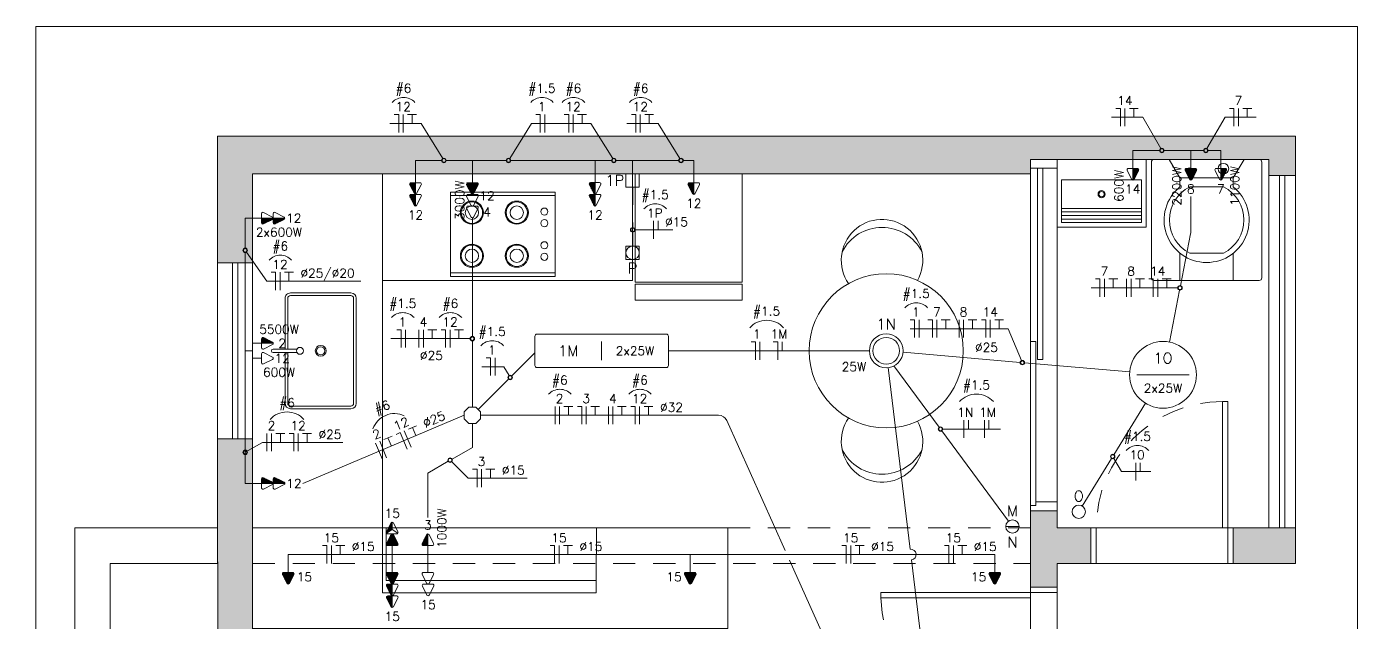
# Model space of a CAD drawing. Extents: x 0 to 175, y -16 to 63.
# Drawn here: x 147.36 to 154.84, y 39.62 to 42.97 of the extents above; entities that cross this region are included whole.
import ezdxf
from ezdxf.enums import TextEntityAlignment as Align

# ---------------------------------------------------------------- set-up
doc = ezdxf.new("R2010")
doc.units = 0
doc.header["$LTSCALE"] = 0.5
doc.header["$MEASUREMENT"] = 0
for name, pattern in [('HIDDEN', [0.375, 0.25, -0.125]), ('HIDDEN2', [0.1875, 0.125, -0.0625]), ('HIDOT', [0.5, 0.25, -0.125, 0, -0.125])]:
    doc.linetypes.add(name, pattern=pattern)
doc.layers.get('0').update_dxf_attribs({"linetype": 'CONTINUOUS'})
doc.layers.add('ARQ - HATCH 01', color=172, linetype='CONTINUOUS', transparency=0.6)
for name, color, linetype, lineweight in [('ARQ - JAN01', 2, 'CONTINUOUS', 20), ('ARQ - PAR01', 172, 'CONTINUOUS', 30), ('ARQ - PAR02', 132, 'CONTINUOUS', 20), ('ELE01 - ELETROD', 40, 'CONTINUOUS', 20), ('ELE01 - ELETRODUTO EMBUTIDO', 40, 'HIDDEN2', 30), ('ELE01 - INTER', 100, 'CONTINUOUS', 15), ('ELE01 - INTER TXT', 100, 'CONTINUOUS', 9), ('ELE01 - LAMP', 50, 'CONTINUOUS', 20), ('ELE01 - LAMP TXT', 100, 'CONTINUOUS', 15), ('ELE01 - TOM 127V', 130, 'CONTINUOUS', 15), ('ELE01 - TOM 127V TXT', 130, 'CONTINUOUS', 15), ('ELE01 - TOM 220V', 242, 'CONTINUOUS', 15), ('ELE01 - TOM 220V TXT', 242, 'CONTINUOUS', 15), ('ELE03 - CIRCUITOS', 2, 'CONTINUOUS', 5), ('ELE03 - FASE', 242, 'CONTINUOUS', 20), ('ELE03 - NEUTRO', 141, 'CONTINUOUS', 20), ('ELE03 - RETORNO', 173, 'CONTINUOUS', 20), ('ELE03 - TERRA', 112, 'CONTINUOUS', 20), ('Simbologia', 122, 'CONTINUOUS', 20), ('TXT02', 2, 'CONTINUOUS', 20)]:
    doc.layers.add(name, color=color, linetype=linetype, lineweight=lineweight)
for name, color, linetype, lineweight, transparency in [('ARQ - PISO TRANSPARENTE', 121, 'CONTINUOUS', 9, 0.9), ('ARQ - POR01 TRANSPARENTE', 20, 'CONTINUOUS', 9, 0.45), ('ARQ01', 144, 'CONTINUOUS', 9, 0.5)]:
    doc.layers.add(name, color=color, linetype=linetype, lineweight=lineweight, transparency=transparency)
doc.layers.add('MARGEM', color=1, linetype='CONTINUOUS')
doc.styles.add('ROMANS', font='romans.shx')
doc.styles.get("Standard").update_dxf_attribs({"font": 'romans.shx'})

# ---------------------------------------------------------------- blocks, each defined once
blk = doc.blocks.new('cuba')
for p, q in [((2011.1017, 1359.4585), (2010.7617, 1359.4585)), ((2011.1017, 1359.4435), (2010.7617, 1359.4435)), ((2010.7317, 1359.4285), (2010.7317, 1358.8385)), ((2010.7467, 1359.4285), (2010.7467, 1358.8385)), ((2011.1167, 1359.1434), (2011.1167, 1359.4284)), ((2011.1317, 1359.1434), (2011.1317, 1359.4284)), ((2011.1983, 1359.1434), (2011.0651, 1359.1434)), ((2011.1983, 1359.1234), (2011.0651, 1359.1234)), ((2011.1167, 1358.8385), (2011.1167, 1359.1234)), ((2011.1317, 1358.8385), (2011.1317, 1359.1234)), ((2010.7617, 1358.8235), (2011.1017, 1358.8235)), ((2010.7617, 1358.8085), (2011.1017, 1358.8085))]:
    blk.add_line(p, q)
for centre, radius in [((2010.9317, 1359.1335), 0.0305), ((2010.9317, 1359.1335), 0.0229), ((2011.0483, 1359.1334), 0.0195)]:
    blk.add_circle(centre, radius)
for centre, radius, start, end in [((2010.7617, 1359.4285), 0.03, 90, 180), ((2010.7617, 1359.4285), 0.015, 90, 180), ((2011.1017, 1359.4285), 0.03, 359.96511, 90), ((2011.1017, 1359.4285), 0.015, 359.96511, 90), ((2011.1983, 1359.1334), 0.01, 270, 90), ((2010.7617, 1358.8385), 0.03, 180, 270), ((2010.7617, 1358.8385), 0.015, 180, 270), ((2011.1017, 1358.8385), 0.03, 270, 0), ((2011.1017, 1358.8385), 0.015, 270, 0)]:
    blk.add_arc(centre, radius, start, end)
blk = doc.blocks.new('*U311')
at = {"layer": 'ARQ - HATCH 01'}
h = blk.add_hatch(color=256, dxfattribs=at)
h.dxf.hatch_style = 1
h.paths.add_polyline_path([(2.5318, 5.7897), (2.4, 5.7898), (2.4, 5.98), (2.2, 5.98), (2.2, 5.79), (2.1029, 5.79), (2.1029, 5.64), (2.5318, 5.64)])
h.paths.add_polyline_path([(2.4, 7.13), (2.2, 7.13), (2.2, 6.78), (2.4, 6.78)])
h.paths.add_polyline_path([(12.15, 0.9882), (12.15, 5.78), (3.4321, 5.7898), (3.4321, 5.64), (12, 5.64), (12, 1.1354), (11.3067, 1.1354), (11.3067, 0.9854), (12, 0.9882)])
h.paths.add_polyline_path([(9.47, 4.76), (8.5397, 4.76), (8.5397, 4.63), (9.24, 4.63), (9.24, 1.14), (8.94, 1.14), (8.94, 0.9882), (9.9263, 0.9882), (9.9267, 1.1354), (9.47, 1.1354)], flags=17)
h.paths.add_polyline_path([(7.7, 4.63), (7.7397, 4.63), (7.7397, 4.76), (7.57, 4.76), (7.57, 0.15), (7.02, 0.15), (7.02, 0), (7.72, 0), (7.72, 0.9882), (7.95, 0.9882), (7.95, 1.14), (7.7, 1.14)])
h.paths.add_polyline_path([(5.06, 1.27), (4.2401, 1.27), (4.2401, 1.0727), (4.93, 1.0727), (4.93, 0), (5.64, 0), (5.64, 0.15), (5.06, 0.15)])
h.paths.add_polyline_path([(0.21, 5.64), (0.13, 5.64), (0.13, 6.98), (0.22, 6.98), (0.22, 7.13), (0, 7.13), (0, 1.0727), (0.71, 1.0727), (0.71, 1.27), (0.21, 1.27)])
h.paths.add_polyline_path([(3.08, 1.27), (2.4143, 1.27), (2.2, 1.27), (1.7, 1.27), (1.7, 1.0727), (3.08, 1.0747)])
h.paths.add_polyline_path([(5.06, 4.8377), (4.9353, 4.8377), (4.9353, 4.1977), (5.06, 4.1977)], flags=17)
for p, q in [((0.13, 6.29), (0.51, 6.29)), ((0.51, 6.29), (0.51, 5.79)), ((0.245, 5.815), (0.245, 6.265)), ((0.245, 6.265), (0.485, 6.265)), ((0.405, 6.265), (0.405, 5.815)), ((0.425, 6.265), (0.425, 5.815)), ((0.445, 6.265), (0.445, 5.815)), ((0.465, 6.265), (0.465, 5.815)), ((0.485, 6.265), (0.485, 5.815)), ((0.13, 5.79), (0.51, 5.79)), ((0.245, 5.815), (0.485, 5.815))]:
    blk.add_line(p, q)
blk.add_lwpolyline([(0.145, 6.9402), (0.795, 6.9402, -0.414214), (0.81, 6.9252), (0.81, 6.3352, -0.414214), (0.795, 6.3202), (0.145, 6.3202, -0.414214), (0.13, 6.3352), (0.13, 6.9252, -0.414214)], format="xyb", close=True)
for points in [[(0.13, 6.8402), (0.2339, 6.7802)], [(0.2339, 6.7802), (0.2339, 6.4802)], [(0.2839, 6.7802), (0.2839, 6.7802), (0.2339, 6.7802)], [(0.6561, 6.7802), (0.81, 6.7802)], [(0.2839, 6.535), (0.2839, 6.7254)], [(0.6561, 6.7254), (0.6561, 6.535)], [(0.13, 6.4202), (0.2339, 6.4802)], [(0.2339, 6.4802), (0.2839, 6.4802)], [(0.6561, 6.4802), (0.81, 6.4802)], [(0.81, 2), (0.81, 3.405), (0.21, 3.405)], [(2.4943, 3.2), (2.1993, 3.2018)], [(0.333, 2.9702), (0.333, 2.3811)], [(0.767, 2.3811), (0.767, 2.9702)], [(0.21, 1.27), (2.2, 1.27), (2.2, 2), (0.21, 2)]]:
    blk.add_lwpolyline(points)
at = {"linetype": 'HIDDEN'}
for points in [[(2.1993, 3.94), (2.1993, 5.64)], [(2.3993, 1.27), (2.3993, 5.64)]]:
    blk.add_lwpolyline(points, dxfattribs=at)
for points in [[(0.8198, 4.02), (0.8198, 3.42), (0.2107, 3.42), (0.2107, 4.02)], [(0.8298, 4.02), (0.9207, 4.02), (0.9207, 3.42), (0.8298, 3.42)], [(2.1993, 3.94), (2.7643, 3.94), (2.7643, 1.27), (2.1993, 1.27)], [(2.4943, 2.02), (2.2, 2.02), (2.2, 2), (2.4943, 2), (2.5643, 1.9996), (2.5643, 3.1996), (2.4943, 3.2)], [(0.313, 2.3811), (0.787, 2.3811), (0.787, 2.9702), (0.313, 2.9702)]]:
    blk.add_lwpolyline(points, close=True)
for centre, radius in [((0.182, 6.7241), 0.03), ((0.197, 6.5363), 0.02), ((0.325, 6.04), 0.02), ((0.325, 6.04), 0.015), ((1.205, 4.83), 0.433), ((0.423, 2.9092), 0.02), ((0.488, 2.9092), 0.02), ((0.612, 2.9092), 0.02), ((0.677, 2.9092), 0.02), ((0.429, 2.7542), 0.065), ((0.429, 2.7542), 0.06), ((0.429, 2.7542), 0.0375), ((0.671, 2.7542), 0.065), ((0.671, 2.7542), 0.06), ((0.671, 2.7542), 0.0375), ((0.429, 2.5021), 0.065), ((0.429, 2.5021), 0.06), ((0.671, 2.5021), 0.065), ((0.671, 2.5021), 0.06), ((0.429, 2.5021), 0.0375), ((0.671, 2.5021), 0.0375)]:
    blk.add_circle(centre, radius)
for centre, radius, start, end in [((0.47, 6.6302), 0.239, 218.87292, 141.12708), ((0.47, 6.6302), 0.209, 27.09054, 152.90946), ((0.47, 6.6302), 0.209, 207.09054, 332.90946), ((0.6959, 4.8064), 0.229, 60.34553, 304.95687), ((0.7634, 4.8064), 0.2517, 117.06405, 242.93595), ((1.7141, 4.8064), 0.229, 235.04313, 119.65447), ((1.6466, 4.8064), 0.2517, 297.06405, 62.93595)]:
    blk.add_arc(centre, radius, start, end)
at = {"layer": 'ARQ - JAN01'}
for points in [[(2.2, 6.98), (2.2, 7.13), (0.22, 7.13), (0.22, 6.98)], [(0.71, 1.27), (0.71, 1.0727), (1.7, 1.0727), (1.7, 1.27)]]:
    blk.add_lwpolyline(points, close=True, dxfattribs=at)
for points in [[(0.22, 7.07), (2.2, 7.07)], [(0.22, 7.04), (2.2, 7.04)], [(1.7, 1.1864), (0.71, 1.1864)], [(1.7, 1.1564), (0.71, 1.1564)]]:
    blk.add_lwpolyline(points, dxfattribs=at)
at = {"layer": 'ARQ - PAR01', "lineweight": 20}
for points in [[(0.21, 5.64), (0.13, 5.64), (0.13, 6.98), (0.22, 6.98), (0.22, 7.13), (0, 7.13), (0, 1.0727), (0.71, 1.0727), (0.71, 1.27), (0.21, 1.27)], [(2.5318, 5.7897), (2.4, 5.7898), (2.4, 5.98), (2.2, 5.98), (2.2, 5.79), (2.1029, 5.79), (2.1029, 5.64), (2.5318, 5.64)], [(3.08, 1.27), (2.4143, 1.27), (2.2, 1.27), (1.7, 1.27), (1.7, 1.0727), (3.08, 1.0747)]]:
    blk.add_lwpolyline(points, close=True, dxfattribs=at)
blk.add_lwpolyline([(2.4, 7.13), (2.2, 7.13), (2.2, 6.78), (2.4, 6.78), (2.4, 7.13)], dxfattribs=at)
at = {"layer": 'ARQ - PAR02', "lineweight": 20}
blk.add_lwpolyline([(2.4, 1.0727), (2.2, 1.0727), (2.2, 0.27), (4.93, 0.27), (4.93, 0.47), (2.4, 0.47), (2.4, 1.0727)], dxfattribs=at)
at = {"layer": 'ARQ - PISO TRANSPARENTE'}
for p, q in [((2.4, 6.75), (2.4, 6.01)), ((2.2, 6.72), (2.2, 6.01)), ((2.0529, 5.79), (0.18, 5.79)), ((2.5619, 5.7896), (3.4019, 5.7896)), ((2.0729, 5.64), (0.21, 5.64)), ((2.5618, 5.64), (3.4019, 5.64))]:
    blk.add_line(p, q, dxfattribs=at)
at = {"layer": 'ARQ - POR01 TRANSPARENTE'}
for p, q in [((2.4, 6.75), (1.49, 6.75)), ((1.49, 6.75), (1.49, 6.72)), ((2.2, 6.72), (2.2, 6.78)), ((2.4, 6.75), (2.4, 6.78)), ((1.49, 6.72), (2.2, 6.72)), ((2.2, 6.01), (2.2, 5.98)), ((2.2, 6.01), (2.4, 6.01)), ((2.4, 6.01), (2.4, 5.98)), ((0.18, 5.79), (0.13, 5.79)), ((0.13, 5.79), (0.13, 5.64)), ((0.18, 5.64), (0.18, 5.79)), ((2.1029, 5.79), (2.0529, 5.79)), ((2.0529, 5.79), (2.0529, 5.67)), ((2.5619, 5.7896), (2.5318, 5.7897)), ((2.5619, 5.7896), (2.5623, 4.8)), ((0.18, 5.71), (1.2529, 5.71)), ((1.2529, 5.71), (1.2529, 5.68)), ((0.13, 5.64), (0.18, 5.64)), ((1.2529, 5.68), (0.18, 5.68)), ((2.0729, 5.67), (1.1529, 5.67)), ((1.1529, 5.67), (1.1529, 5.64)), ((1.1529, 5.64), (2.1029, 5.64)), ((2.0729, 5.64), (2.0729, 5.67)), ((2.0729, 5.64), (2.0729, 5.64)), ((2.5318, 5.64), (2.5918, 5.64)), ((2.5923, 4.8), (2.5918, 5.64)), ((2.5923, 4.8), (2.5623, 4.8))]:
    blk.add_line(p, q, dxfattribs=at)
at = {"layer": 'ARQ - POR01 TRANSPARENTE', "linetype": 'HIDDEN', "lineweight": 9}
for centre, radius, start, end in [((2.2, 6.72), 0.71, 180, 270), ((2.5618, 5.64), 0.8402, 272.08154, 360)]:
    blk.add_arc(centre, radius, start, end, dxfattribs=at)
at = {"xscale": -1, "rotation": 90}
blk.add_blockref('cuba', (1360.3385, 2012.584), dxfattribs=at)
blk = doc.blocks.new('*U145')
at = {"lineweight": 9}
h = blk.add_hatch(dxfattribs=at)
h.set_pattern_fill('ANSI31', color=256, scale=0.075, angle=-90)
h.paths.add_polyline_path([(0, -0.232, -0.284079), (-0.013, -0.224), (-0.064, -0.123, -0.557537), (-0.051, -0.101), (0, -0.101)])
blk.add_line((0, -0.232), (0, -0.101))
blk.add_lwpolyline([(0, 0), (0, -0.101)])
blk.add_lwpolyline([(0.064, -0.123), (0.013, -0.224, -0.618034), (-0.013, -0.224), (-0.064, -0.123, -0.557537), (-0.051, -0.101), (0.051, -0.101, -0.557537)], format="xyb", close=True)
blk = doc.blocks.new('*U169')
blk.add_lwpolyline([(0.064, -0.123), (0.013, -0.224, -0.618034), (-0.013, -0.224), (-0.064, -0.123, -0.557537), (-0.051, -0.101), (0.051, -0.101, -0.557537)], format="xyb", close=True)
blk = doc.blocks.new('*U147')
at = {"lineweight": 9}
h = blk.add_hatch(dxfattribs=at)
h.set_pattern_fill('ANSI31', color=256, scale=0.075, angle=-90)
h.paths.add_polyline_path([(0, -0.232, -0.284079), (-0.013, -0.224), (-0.064, -0.123, -0.557537), (-0.051, -0.101), (0, -0.101)])
blk.add_line((0, -0.232), (0, -0.101))
blk.add_lwpolyline([(0.064, -0.123), (0.013, -0.224, -0.618034), (-0.013, -0.224), (-0.064, -0.123, -0.557537), (-0.051, -0.101), (0.051, -0.101, -0.557537)], format="xyb", close=True)
blk = doc.blocks.new('*U170')
blk.add_lwpolyline([(0.064, -0.123), (0.013, -0.224, -0.618034), (-0.013, -0.224), (-0.064, -0.123, -0.557537), (-0.051, -0.101), (0.051, -0.101, -0.557537)], format="xyb", close=True)
blk = doc.blocks.new('*U148')
at = {"lineweight": 9}
h = blk.add_hatch(dxfattribs=at)
h.set_pattern_fill('ANSI31', color=256, scale=0.075)
h.paths.add_polyline_path([(0.232, 0, -0.284079), (0.224, -0.013), (0.123, -0.064, -0.557537), (0.101, -0.051), (0.101, 0)])
blk.add_line((0.232, 0), (0.101, 0))
blk.add_lwpolyline([(0, 0), (0.101, 0)])
blk.add_lwpolyline([(0.123, 0.064), (0.224, 0.013, -0.618034), (0.224, -0.013), (0.123, -0.064, -0.557537), (0.101, -0.051), (0.101, 0.051, -0.557537)], format="xyb", close=True)
blk = doc.blocks.new('*U146')
at = {"lineweight": 9}
h = blk.add_hatch(dxfattribs=at)
h.set_pattern_fill('ANSI31', color=256, scale=0.075)
h.paths.add_polyline_path([(0.232, 0, -0.284079), (0.224, -0.013), (0.123, -0.064, -0.557537), (0.101, -0.051), (0.101, 0)])
blk.add_line((0.232, 0), (0.101, 0))
blk.add_lwpolyline([(0.123, 0.064), (0.224, 0.013, -0.618034), (0.224, -0.013), (0.123, -0.064, -0.557537), (0.101, -0.051), (0.101, 0.051, -0.557537)], format="xyb", close=True)
blk = doc.blocks.new('*U149')
at = {"lineweight": 9}
h = blk.add_hatch(dxfattribs=at)
h.set_pattern_fill('ANSI31', color=256, scale=0.075, angle=-90)
h.paths.add_polyline_path([(0, -0.232, -0.284079), (-0.013, -0.224), (-0.064, -0.123, -0.557537), (-0.051, -0.101), (0, -0.101)])
h = blk.add_hatch(dxfattribs=at)
h.set_pattern_fill('ANSI31', color=256, scale=0.075, angle=-90)
h.paths.add_polyline_path([(0, -0.232, 0.284079), (0.013, -0.224), (0.064, -0.123, 0.557537), (0.051, -0.101), (0, -0.101)])
blk.add_lwpolyline([(0, 0), (0, -0.101)])
blk.add_lwpolyline([(0.064, -0.123), (0.013, -0.224, -0.618034), (-0.013, -0.224), (-0.064, -0.123, -0.557537), (-0.051, -0.101), (0.051, -0.101, -0.557537)], format="xyb", close=True)
blk = doc.blocks.new('*U150')
at = {"lineweight": 9}
h = blk.add_hatch(dxfattribs=at)
h.set_pattern_fill('ANSI31', color=256, scale=0.075, angle=-90)
h.paths.add_polyline_path([(0, -0.232, -0.284079), (-0.013, -0.224), (-0.064, -0.123, -0.557537), (-0.051, -0.101), (0, -0.101)])
blk.add_line((0, -0.232), (0, -0.101))
blk.add_lwpolyline([(0.064, -0.123), (0.013, -0.224, -0.618034), (-0.013, -0.224), (-0.064, -0.123, -0.557537), (-0.051, -0.101), (0.051, -0.101, -0.557537)], format="xyb", close=True)
blk = doc.blocks.new('*U181')
at = {"lineweight": 9}
h = blk.add_hatch(dxfattribs=at)
h.set_pattern_fill('ANSI31', color=256, scale=0.075, angle=-90)
h.paths.add_polyline_path([(0, -0.232, -0.284079), (-0.013, -0.224), (-0.064, -0.123, -0.557537), (-0.051, -0.101), (0, -0.101)])
blk.add_line((0, -0.232), (0, -0.101))
blk.add_lwpolyline([(0.064, -0.123), (0.013, -0.224, -0.618034), (-0.013, -0.224), (-0.064, -0.123, -0.557537), (-0.051, -0.101), (0.051, -0.101, -0.557537)], format="xyb", close=True)
blk = doc.blocks.new('*U142')
at = {"lineweight": 9}
h = blk.add_hatch(dxfattribs=at)
h.set_pattern_fill('ANSI31', color=256, scale=0.075)
h.paths.add_polyline_path([(0.232, 0, -0.284079), (0.224, -0.013), (0.123, -0.064, -0.557537), (0.101, -0.051), (0.101, 0)])
blk.add_line((0.232, 0), (0.101, 0))
blk.add_lwpolyline([(0, 0), (0.101, 0)])
blk.add_lwpolyline([(0.123, 0.064), (0.224, 0.013, -0.618034), (0.224, -0.013), (0.123, -0.064, -0.557537), (0.101, -0.051), (0.101, 0.051, -0.557537)], format="xyb", close=True)
blk = doc.blocks.new('*U171')
at = {"lineweight": 9}
h = blk.add_hatch(dxfattribs=at)
h.set_pattern_fill('ANSI31', color=256, scale=0.075)
h.paths.add_polyline_path([(0.232, 0, 0.284079), (0.224, 0.013), (0.123, 0.064, 0.557537), (0.101, 0.051), (0.101, 0)])
h = blk.add_hatch(dxfattribs=at)
h.set_pattern_fill('ANSI31', color=256, scale=0.075)
h.paths.add_polyline_path([(0.232, 0, -0.284079), (0.224, -0.013), (0.123, -0.064, -0.557537), (0.101, -0.051), (0.101, 0)])
blk.add_lwpolyline([(0, 0), (0.101, 0)])
blk.add_lwpolyline([(0.123, 0.064), (0.224, 0.013, -0.618034), (0.224, -0.013), (0.123, -0.064, -0.557537), (0.101, -0.051), (0.101, 0.051, -0.557537)], format="xyb", close=True)
blk = doc.blocks.new('*U172')
blk.add_lwpolyline([(0, 0), (0.101, 0)])
blk.add_lwpolyline([(0.123, 0.064), (0.224, 0.013, -0.618034), (0.224, -0.013), (0.123, -0.064, -0.557537), (0.101, -0.051), (0.101, 0.051, -0.557537)], format="xyb", close=True)
blk = doc.blocks.new('*U163')
at = {"lineweight": 9}
h = blk.add_hatch(dxfattribs=at)
h.set_pattern_fill('ANSI31', color=256, scale=0.075)
h.paths.add_polyline_path([(0.232, 0, -0.284079), (0.224, -0.013), (0.123, -0.064, -0.557537), (0.101, -0.051), (0.101, 0)])
blk.add_line((0.232, 0), (0.101, 0))
blk.add_lwpolyline([(0, 0), (0.101, 0)])
blk.add_lwpolyline([(0.123, 0.064), (0.224, 0.013, -0.618034), (0.224, -0.013), (0.123, -0.064, -0.557537), (0.101, -0.051), (0.101, 0.051, -0.557537)], format="xyb", close=True)
blk = doc.blocks.new('*U177')
at = {"lineweight": 9}
h = blk.add_hatch(dxfattribs=at)
h.set_pattern_fill('ANSI31', color=256, scale=0.075)
h.paths.add_polyline_path([(0.232, 0, 0.284079), (0.224, 0.013), (0.123, 0.064, 0.557537), (0.101, 0.051), (0.101, 0)])
h = blk.add_hatch(dxfattribs=at)
h.set_pattern_fill('ANSI31', color=256, scale=0.075)
h.paths.add_polyline_path([(0.232, 0, -0.284079), (0.224, -0.013), (0.123, -0.064, -0.557537), (0.101, -0.051), (0.101, 0)])
blk.add_lwpolyline([(0, 0), (0.101, 0)])
blk.add_lwpolyline([(0.123, 0.064), (0.224, 0.013, -0.618034), (0.224, -0.013), (0.123, -0.064, -0.557537), (0.101, -0.051), (0.101, 0.051, -0.557537)], format="xyb", close=True)
blk = doc.blocks.new('*U176')
at = {"lineweight": 9}
h = blk.add_hatch(dxfattribs=at)
h.set_pattern_fill('ANSI31', color=256, scale=0.075)
h.paths.add_polyline_path([(0.224, -0.013, 0.284079), (0.232, 0), (0.151, 0), (0.108, -0.064, 0.251652), (0.123, -0.064)])
blk.add_lwpolyline([(0.123, 0.064), (0.224, 0.013, -0.618034), (0.224, -0.013), (0.123, -0.064, -0.557537), (0.101, -0.051), (0.101, 0.051, -0.557537)], format="xyb", close=True)
for points in [[(0.108, 0.064), (0.151, 0), (0.108, -0.064)], [(0.151, 0), (0.232, 0)]]:
    blk.add_lwpolyline(points)
blk = doc.blocks.new('*U180')
at = {"lineweight": 9}
h = blk.add_hatch(dxfattribs=at)
h.set_pattern_fill('ANSI31', color=256, scale=0.075, angle=-90)
h.paths.add_polyline_path([(0, -0.232, -0.284079), (-0.013, -0.224), (-0.064, -0.123, -0.557537), (-0.051, -0.101), (0, -0.101)])
h = blk.add_hatch(dxfattribs=at)
h.set_pattern_fill('ANSI31', color=256, scale=0.075, angle=-90)
h.paths.add_polyline_path([(0, -0.232, 0.284079), (0.013, -0.224), (0.064, -0.123, 0.557537), (0.051, -0.101), (0, -0.101)])
blk.add_lwpolyline([(0, 0), (0, -0.101)])
blk.add_lwpolyline([(0.064, -0.123), (0.013, -0.224, -0.618034), (-0.013, -0.224), (-0.064, -0.123, -0.557537), (-0.051, -0.101), (0.051, -0.101, -0.557537)], format="xyb", close=True)
blk = doc.blocks.new('*U151')
blk.add_lwpolyline([(0.064, -0.123), (0.013, -0.224, -0.618034), (-0.013, -0.224), (-0.064, -0.123, -0.557537), (-0.051, -0.101), (0.051, -0.101, -0.557537)], format="xyb", close=True)
blk = doc.blocks.new('*U152')
blk.add_lwpolyline([(0, 0), (0, -0.101)])
blk.add_lwpolyline([(0.064, -0.123), (0.013, -0.224, -0.618034), (-0.013, -0.224), (-0.064, -0.123, -0.557537), (-0.051, -0.101), (0.051, -0.101, -0.557537)], format="xyb", close=True)
blk = doc.blocks.new('*U29')
at = {"layer": 'ELE01 - LAMP'}
blk.add_line((-0.195, 0), (0.195, 0), dxfattribs=at)
blk.add_circle((0, 0), 0.25, dxfattribs=at)
at = {"layer": 'ELE01 - LAMP TXT', "style": 'ROMANS'}
for tag, height, p in [('X', 0.1, (0, 0.125)), ('Y', 0.075, (0, -0.1))]:
    blk.add_attdef(tag, text='', height=height, dxfattribs=at).set_placement(p, align=Align.MIDDLE)
blk = doc.blocks.new('Fio-TERRA')
at = {"layer": 'ELE03 - TERRA'}
for p, q in [((-0.1, 0.2), (0.1, 0.2)), ((0, 0), (0, 0.2))]:
    blk.add_line(p, q, dxfattribs=at)
blk = doc.blocks.new('Fio-FASE')
at = {"layer": 'ELE03 - FASE'}
blk.add_line((0, -0.2), (0, 0.2), dxfattribs=at)
blk = doc.blocks.new('Fio-NEUTRO')
at = {"layer": 'ELE03 - NEUTRO'}
for p, q in [((0, 0.2), (0.1, 0.2)), ((0, -0.2), (0, 0.2))]:
    blk.add_line(p, q, dxfattribs=at)
blk = doc.blocks.new('Fio-RETORNO')
at = {"layer": 'ELE03 - RETORNO'}
blk.add_line((0, 0), (0, 0.2), dxfattribs=at)

msp = doc.modelspace()

# ---------------------------------------------------------------- linework, layer by layer
at = {"layer": 'ELE01 - ELETROD'}
for points in [[(153.5761, 42.2239), (153.5761, 42.2739), (153.7264, 42.2739)], [(153.7514, 42.2739), (153.9733, 42.2739)], [(153.9017, 42.2239), (153.9017, 42.2739)], [(153.9983, 42.2739), (154.07, 42.2739), (154.07, 42.2239)], [(149.5452, 42.1432), (149.5452, 42.2182), (149.6924, 42.2182)], [(149.7174, 42.2182), (150.0554, 42.2182)], [(149.8646, 42.1432), (149.8646, 42.2182)], [(150.0804, 42.2182), (150.6472, 42.2182)], [(150.5543, 42.1439), (150.5543, 42.2182)], [(150.6722, 42.2182), (151.0246, 42.2182)], [(151.0496, 42.2182), (151.109, 42.2182), (151.109, 42.1439)], [(148.5884, 41.7259), (148.5884, 41.894), (148.6294, 41.8939)], [(149.8646, 41.896), (149.8646, 41.2299)], [(148.6302, 40.4039), (148.5884, 40.404), (148.5884, 41.7009)], [(153.7812, 41.1979), (153.8385, 41.4901)], [(149.8646, 41.2049), (149.8646, 40.8331)], [(148.6302, 41.149), (148.5884, 41.149)], [(150.0859, 41.0081), (150.2162, 41.1385)], [(152.0952, 41.1492), (150.9662, 41.1492)], [(152.9424, 41.0838), (152.2848, 41.141)], [(152.2016, 41.0549), (152.3247, 40.0344)], [(152.233, 41.0644), (152.4878, 40.7194)], [(153.5584, 41.0302), (152.9673, 41.0816)], [(149.8973, 40.8195), (150.0682, 40.9904)], [(153.4693, 40.5656), (153.6469, 40.8542)], [(149.8184, 40.7869), (149.8184, 40.7869), (148.9125, 40.4039)], [(149.8646, 40.7407), (149.8646, 40.6067), (149.7505, 40.5408)], [(152.5027, 40.6993), (152.8772, 40.1923)], [(149.7288, 40.5283), (149.6147, 40.4624), (149.6147, 40.2124)], [(153.2916, 40.2771), (153.4562, 40.5443)], [(148.8302, 40.0046), (152.8002, 40.0046)], [(148.8302, 40.0046), (148.8302, 39.9546)], [(149.4147, 40.0046), (149.4147, 39.9546)], [(149.6147, 40.0046), (149.6147, 39.9546)], [(151.0893, 39.9546), (151.0893, 40.0046)], [(152.8002, 40.0046), (152.8002, 39.9546)], [(151.6461, 39.9726), (152.1854, 38.7704)], [(152.3319, 39.9748), (152.405, 39.3694)]]:
    msp.add_lwpolyline(points, dxfattribs=at)
at = {"layer": 'ELE01 - ELETROD', "linetype": 'HIDOT'}
msp.add_lwpolyline([(150.7652, 42.2182), (150.7652, 42.1439)], dxfattribs=at)
at = {"layer": 'ELE01 - ELETROD'}
for points in [[(153.8433, 41.5146), (153.9006, 41.8069, 0.048423), (153.9015, 41.8165), (153.9015, 42.0161)], [(149.9108, 40.7869), (151.2484, 40.7869, -0.29259), (151.2938, 40.7578), (151.6215, 40.0273)]]:
    msp.add_lwpolyline(points, format="xyb", dxfattribs=at)
msp.add_lwpolyline([(149.9108, 40.806), (149.8837, 40.8331), (149.8455, 40.8331), (149.8184, 40.806), (149.8184, 40.7677), (149.8455, 40.7407), (149.8837, 40.7407), (149.9108, 40.7677)], close=True, dxfattribs=at)
msp.add_arc((152.3283, 40.0046), 0.03, 276.8803, 96.8803, dxfattribs=at)
at = {"layer": 'ELE01 - ELETRODUTO EMBUTIDO'}
for points in [[(150.7652, 42.0689), (150.7652, 41.8406)], [(150.7652, 41.8156), (150.7652, 41.7373)]]:
    msp.add_lwpolyline(points, dxfattribs=at)
at = {"layer": 'ELE01 - INTER'}
msp.add_line((152.862, 40.1621), (152.937, 40.1621), dxfattribs=at)
msp.add_lwpolyline([(150.8027, 41.7373), (150.8027, 41.6623), (150.7277, 41.6623), (150.7277, 41.7373)], close=True, dxfattribs=at)
for centre in [(150.7652, 41.6998), (153.272, 40.2451), (152.8995, 40.1621)]:
    msp.add_circle(centre, 0.0375, dxfattribs=at)
at = {"layer": 'ELE01 - LAMP'}
msp.add_line((150.5912, 41.2014), (150.5912, 41.0964), dxfattribs=at)
msp.add_lwpolyline([(150.8027, 42.1439), (150.8027, 42.0689), (150.7277, 42.0689), (150.7277, 42.1439)], close=True, dxfattribs=at)
msp.add_lwpolyline([(150.2274, 41.0552), (150.9549, 41.0552, 0.414214), (150.9662, 41.0664), (150.9662, 41.2314, 0.414214), (150.9549, 41.2427), (150.2274, 41.2427, 0.414214), (150.2162, 41.2314), (150.2162, 41.0664, 0.414214)], format="xyb", close=True, dxfattribs=at)
for radius in [0.095, 0.075]:
    msp.add_circle((152.1902, 41.1492), radius, dxfattribs=at)
at = {"layer": 'ELE03 - CIRCUITOS'}
for p, q in [((153.3409, 41.5024), (153.8284, 41.5024)), ((152.8746, 41.273), (152.3246, 41.273))]:
    msp.add_line(p, q, dxfattribs=at)
for points in [[(149.4012, 42.4259), (149.5762, 42.4259)], [(149.5762, 42.4259), (149.6983, 42.2288)], [(150.1966, 42.4259), (150.0745, 42.2288)], [(150.1966, 42.4259), (150.531, 42.4259)], [(150.531, 42.4259), (150.6531, 42.2288)], [(150.7334, 42.4259), (150.9084, 42.4259)], [(150.9084, 42.4259), (151.0305, 42.2288)], [(153.4561, 42.4607), (153.6311, 42.4607)], [(153.6311, 42.4607), (153.7327, 42.2847)], [(154.0937, 42.4607), (153.9921, 42.2847)], [(154.2687, 42.4607), (154.0937, 42.4607)], [(150.9902, 41.8281), (150.7777, 41.8281)], [(148.5955, 41.7032), (148.709, 41.5399), (149.2379, 41.5399)], [(149.4061, 41.2174), (149.8521, 41.2174)], [(152.8746, 41.273), (152.95, 41.0942)], [(150.0708, 41.0101), (150.0421, 41.0598), (149.9171, 41.0598)], [(152.8326, 40.7094), (152.5078, 40.7094)], [(148.5884, 40.5789), (148.6849, 40.6346), (149.1362, 40.6346)], [(153.469, 40.5442), (153.5115, 40.4706), (153.6768, 40.4706)], [(149.7485, 40.5257), (149.8409, 40.4333), (150.173, 40.4333)]]:
    msp.add_lwpolyline(points, dxfattribs=at)
for centre, radius in [((153.7389, 42.2739), 0.0125), ((153.7389, 42.2739), 0.01), ((153.9858, 42.2739), 0.0125), ((153.9858, 42.2739), 0.01), ((149.7049, 42.2182), 0.0125), ((149.7049, 42.2182), 0.01), ((150.0679, 42.2182), 0.0125), ((150.0679, 42.2182), 0.01), ((150.6597, 42.2182), 0.0125), ((150.6597, 42.2182), 0.01), ((151.0371, 42.2182), 0.0125), ((151.0371, 42.2182), 0.01), ((150.7652, 41.8281), 0.0125), ((150.7652, 41.8281), 0.01), ((148.5884, 41.7134), 0.0125), ((148.5884, 41.7134), 0.01), ((153.8409, 41.5024), 0.0125), ((153.8409, 41.5024), 0.01), ((149.8646, 41.2174), 0.0125), ((149.8646, 41.2174), 0.01), ((152.9548, 41.0827), 0.0125), ((152.9548, 41.0827), 0.01), ((150.077, 40.9993), 0.0125), ((150.077, 40.9993), 0.01), ((152.4953, 40.7094), 0.0125), ((152.4953, 40.7094), 0.01), ((148.5884, 40.5789), 0.0125), ((148.5884, 40.5789), 0.01), ((149.7396, 40.5345), 0.0125), ((149.7396, 40.5345), 0.01), ((153.4627, 40.555), 0.0125), ((153.4627, 40.555), 0.01)]:
    msp.add_circle(centre, radius, dxfattribs=at)
at = {"layer": 'MARGEM', "color": 2, "lineweight": 20}
msp.add_lwpolyline([(147.4124, 42.9698), (147.4124, 37.7198), (154.8374, 37.7198), (154.8374, 42.9698)], close=True, dxfattribs=at)
at = {"layer": 'Simbologia'}
for centre, radius, start, end in [((149.478, 42.4864), 0.0856, 42.17105, 137.82895), ((150.2558, 42.4864), 0.0856, 42.17105, 137.82895), ((150.4328, 42.4864), 0.0856, 42.17105, 137.82895), ((150.8102, 42.4864), 0.0856, 42.17105, 137.82895), ((150.892, 41.8886), 0.0856, 42.17105, 137.82895), ((148.7857, 41.6005), 0.0856, 42.17105, 137.82895), ((149.4738, 41.278), 0.0856, 42.17105, 137.82895), ((149.7414, 41.278), 0.0856, 42.17105, 137.82895), ((152.3588, 41.3336), 0.0856, 42.17105, 137.82895), ((151.5182, 41.192), 0.1285, 42.17105, 137.82895), ((149.9763, 41.1203), 0.0856, 42.17105, 137.82895), ((150.3564, 40.8474), 0.0856, 42.17105, 137.82895), ((150.8064, 40.8474), 0.0856, 42.17105, 137.82895), ((152.6968, 40.7771), 0.1285, 42.17105, 137.82895), ((148.8233, 40.6774), 0.1285, 42.17105, 137.82895), ((149.4277, 40.6681), 0.1285, 65.08621, 160.7441), ((153.6016, 40.5311), 0.0856, 42.17105, 137.82895)]:
    msp.add_arc(centre, radius, start, end, dxfattribs=at)

# ---------------------------------------------------------------- block references
at = {"layer": 'ARQ01', "rotation": 270}
msp.add_blockref('*U311', (147.3602, 42.3539), dxfattribs=at)
at = {"layer": 'ELE01 - LAMP'}
ref = msp.add_blockref('*U29', (153.7452, 41.0139), dxfattribs=dict(at, xscale=0.75, yscale=0.75, zscale=0.75))
ref.add_attrib('Y', '2x25W', dxfattribs={"layer": 'ELE01 - LAMP TXT', "height": 0.05, "style": 'ROMANS'}).set_placement((153.7452, 40.9389), align=Align.MIDDLE)
ref.add_attrib('X', '1O', dxfattribs={"layer": 'ELE01 - LAMP TXT', "height": 0.06, "style": 'ROMANS'}).set_placement((153.7452, 41.1077), align=Align.MIDDLE)
at = {"layer": 'ELE01 - TOM 127V', "yscale": 0.5, "zscale": 0.5}
for name, p, xscale in [('*U145', (153.5761, 42.2239), -0.5), ('*U145', (149.5452, 42.1436), 0.5), ('*U149', (149.8646, 42.1436), -0.5), ('*U145', (150.5543, 42.1439), 0.5), ('*U145', (151.109, 42.1432), 0.5), ('*U147', (149.5452, 42.0778), 0.5), ('*U169', (149.8646, 42.0778), 0.5), ('*U147', (150.5543, 42.0782), 0.5), ('*U148', (148.6294, 41.8939), 0.5), ('*U146', (148.6951, 41.8939), 0.5), ('*U149', (148.8302, 39.9546), 0.5), ('*U180', (149.4147, 39.9546), 0.5), ('*U149', (151.0893, 39.9546), -0.5), ('*U149', (152.8002, 39.9546), -0.5), ('*U181', (149.4147, 39.8889), 0.5), ('*U150', (149.4147, 39.8231), 0.5)]:
    msp.add_blockref(name, p, dxfattribs=dict(at, xscale=xscale))
at = {"layer": 'ELE01 - TOM 127V', "xscale": -0.5, "yscale": 0.5, "zscale": 0.5}
for name, p, rotation in [('*U142', (154.07, 42.2239), 90), ('*U172', (148.6302, 41.1069), 180), ('*U148', (148.6302, 40.4039), 180), ('*U146', (148.6959, 40.4039), 180), ('*U176', (149.4147, 40.0703), 270), ('*U177', (149.4147, 40.0046), 270), ('*U163', (149.6147, 40.0046), 270), ('*U152', (149.6147, 39.9546), 359.9999999999975), ('*U151', (149.6161, 39.889), 359.9999999999975)]:
    msp.add_blockref(name, p, dxfattribs=dict(at, rotation=rotation))
at = {"layer": 'ELE01 - TOM 220V', "xscale": -0.5, "yscale": 0.5, "zscale": 0.5}
for name, p, rotation in [('*U171', (153.9017, 42.2239), 90), ('*U142', (148.6302, 41.191), 180)]:
    msp.add_blockref(name, p, dxfattribs=dict(at, rotation=rotation))
at = {"layer": 'ELE01 - TOM 220V TXT', "xscale": 0.5, "yscale": 0.5, "zscale": 0.5}
msp.add_blockref('*U170', (149.8646, 42.0121), dxfattribs=at)
at = {"layer": 'ELE03 - FASE', "yscale": 0.25, "zscale": 0.25}
for p, xscale, rotation in [((149.4762, 42.4259), -0.25, 359.9999999999999), ((150.2716, 42.4259), -0.25, 359.9999999999997), ((150.431, 42.4259), -0.25, 359.9999999999999), ((150.8084, 42.4259), -0.25, 359.9999999999999), ((153.5311, 42.4607), -0.25, 359.9999999999999), ((150.8828, 41.8281), -0.25, 359.9999999999997), ((152.3746, 41.273), -0.25, 359.9999999999999), ((152.4746, 41.273), -0.25, 359.9999999999999), ((152.5996, 41.273), -0.25, 359.9999999999999), ((152.6246, 41.273), -0.25, 359.9999999999999), ((152.7746, 41.273), -0.25, 359.9999999999999), ((149.4896, 41.2174), -0.25, 359.9999999999997), ((149.5646, 41.2174), -0.25, 359.9999999999828), ((149.5896, 41.2174), -0.25, 359.9999999999828), ((151.4807, 41.1492), -0.25, 359.9999999999999), ((149.9921, 41.0598), -0.25, 359.9999999999999), ((150.3296, 40.7869), -0.25, 359.9999999999828), ((150.3546, 40.7869), -0.25, 359.9999999999828), ((150.6296, 40.7869), -0.25, 359.9999999999828), ((150.6546, 40.7869), -0.25, 359.9999999999828), ((152.6269, 40.7094), -0.25, 359.9999999999997), ((148.7108, 40.6346), -0.2499999999999999, 359.9999999999965), ((148.7358, 40.6346), -0.2499999999999999, 359.9999999999965), ((149.5019, 40.6531), -0.25, 22.9151512762596), ((149.3407, 40.5849), -0.2499999999999998, 22.91515127624258), ((149.3637, 40.5947), -0.2499999999999998, 22.91515127624258), ((153.5924, 40.4706), -0.25, 359.9999999999997)]:
    msp.add_blockref('Fio-FASE', p, dxfattribs=dict(at, xscale=xscale, rotation=rotation))
for p, xscale in [((154.1687, 42.4607), -0.25), ((148.784, 41.5399), -0.25), ((153.4159, 41.5024), -0.25), ((153.5409, 41.5024), -0.25), ((153.5659, 41.5024), -0.25), ((153.7159, 41.5024), -0.25), ((149.7396, 41.2174), -0.25), ((150.5046, 40.7869), -0.25), ((150.8046, 40.7869), -0.25), ((152.7417, 40.7094), 0.25), ((148.8858, 40.6346), -0.25), ((149.9159, 40.4333), -0.25), ((149.0724, 40.0046), -0.25), ((150.352, 40.0046), -0.25), ((151.9905, 40.0046), -0.25), ((152.5673, 40.0046), -0.25)]:
    msp.add_blockref('Fio-FASE', p, dxfattribs=dict(at, xscale=xscale))
at = {"layer": 'ELE03 - NEUTRO', "xscale": -0.25, "yscale": 0.25, "zscale": 0.25}
for p, rotation in [((149.4512, 42.4259), 359.9999999999999), ((150.2466, 42.4259), 359.9999999999997), ((150.406, 42.4259), 359.9999999999999), ((150.7834, 42.4259), 359.9999999999999), ((153.5061, 42.4607), 359.9999999999999), ((152.3496, 41.273), 359.9999999999999), ((152.4496, 41.273), 359.9999999999999), ((152.7496, 41.273), 359.9999999999999), ((149.4646, 41.2174), 359.9999999999997), ((151.4557, 41.1492), 359.9999999999999), ((151.5807, 41.1492), 359.9999999999997), ((149.9671, 41.0598), 359.9999999999999), ((149.4788, 40.6433), 22.9151512762596)]:
    msp.add_blockref('Fio-NEUTRO', p, dxfattribs=dict(at, rotation=rotation))
for p in [(154.1437, 42.4607), (148.759, 41.5399), (153.3909, 41.5024), (153.6909, 41.5024), (149.7146, 41.2174), (150.4796, 40.7869), (150.7796, 40.7869), (148.8608, 40.6346), (149.8909, 40.4333), (149.0474, 40.0046), (150.327, 40.0046), (151.9655, 40.0046), (152.5423, 40.0046)]:
    msp.add_blockref('Fio-NEUTRO', p, dxfattribs=at)
at = {"layer": 'ELE03 - RETORNO', "xscale": 0.2499999999999999, "yscale": 0.2499999999999999, "zscale": 0.2499999999999999}
for p in [(150.9078, 41.8281), (151.6057, 41.1492), (152.6519, 40.7094), (152.7667, 40.7094), (153.6174, 40.4706)]:
    msp.add_blockref('Fio-RETORNO', p, dxfattribs=at)
at = {"layer": 'ELE03 - TERRA'}
for p, xscale, yscale, zscale in [((149.5262, 42.4259), 0.25, 0.25, 0.25), ((150.481, 42.4259), 0.25, 0.25, 0.25), ((150.8584, 42.4259), 0.25, 0.25, 0.25), ((153.5811, 42.4607), 0.25, 0.25, 0.25), ((154.2187, 42.4607), 0.25, 0.25, 0.25), ((148.834, 41.5399), 0.25, 0.25, 0.25), ((153.4659, 41.5024), 0.25, 0.25, 0.25), ((153.6159, 41.5024), 0.25, 0.25, 0.25), ((153.7659, 41.5024), 0.25, 0.25, 0.25), ((152.5246, 41.273), 0.25, 0.25, 0.25), ((152.6746, 41.273), 0.25, 0.25, 0.25), ((152.8246, 41.273), 0.25, 0.25, 0.25), ((149.6396, 41.2174), 0.25, 0.25, 0.25), ((149.7896, 41.2174), 0.25, 0.25, 0.25), ((150.4046, 40.7869), 0.25, 0.25, 0.25), ((150.5546, 40.7869), 0.25, 0.25, 0.25), ((150.7046, 40.7869), 0.25, 0.25, 0.25), ((150.8546, 40.7869), 0.25, 0.25, 0.25), ((148.7858, 40.6346), 0.2499999999999999, 0.2499999999999999, 0.2499999999999999), ((148.9358, 40.6346), 0.2499999999999999, 0.2499999999999999, 0.2499999999999999), ((149.9659, 40.4333), 0.25, 0.25, 0.25), ((149.1224, 40.0046), 0.25, 0.25, 0.25), ((150.402, 40.0046), 0.25, 0.25, 0.25), ((152.0405, 40.0046), 0.25, 0.25, 0.25), ((152.6173, 40.0046), 0.25, 0.25, 0.25)]:
    msp.add_blockref('Fio-TERRA', p, dxfattribs=dict(at, xscale=xscale, yscale=yscale, zscale=zscale))
at = {"layer": 'ELE03 - TERRA', "xscale": 0.2499999999999999, "yscale": 0.2499999999999999, "zscale": 0.2499999999999999, "rotation": 22.91515127625986}
for p in [(149.5479, 40.6725), (149.4098, 40.6141)]:
    msp.add_blockref('Fio-TERRA', p, dxfattribs=at)

# ---------------------------------------------------------------- texts
at = {"layer": 'ELE01 - INTER TXT', "char_height": 0.06, "attachment_point": 5}
for s, insert in [('P', (150.7652, 41.6123)), ('O', (153.272, 40.3326)), ('M', (152.8995, 40.2496)), ('N', (152.8995, 40.0746))]:
    msp.add_mtext_dynamic_manual_height_columns(s, width=0.024296, gutter_width=6.25, heights=[0], dxfattribs=dict(at, insert=insert))
at = {"layer": 'ELE01 - LAMP TXT', "style": 'ROMANS'}
for s, height, p in [('1M', 0.06, (150.4037, 41.1489)), ('2x25W', 0.05, (150.7787, 41.1489))]:
    msp.add_text(s, height=height, dxfattribs=at).set_placement(p, align=Align.MIDDLE_CENTER)
at = {"layer": 'ELE01 - LAMP TXT', "insert": (150.6652, 42.1064), "char_height": 0.06, "attachment_point": 5, "rotation": 360, "style": 'ROMANS'}
msp.add_mtext_dynamic_manual_height_columns('1P', width=0.024296, gutter_width=6.25, heights=[0], dxfattribs=at)
at = {"layer": 'ELE01 - LAMP TXT', "attachment_point": 5, "style": 'ROMANS'}
for s, insert, char_height in [('1N', (152.1902, 41.2992), 0.06), ('25W', (152.009, 41.0596), 0.05)]:
    msp.add_mtext_dynamic_manual_height_columns(s, width=0.048591, gutter_width=12.5, heights=[0], dxfattribs=dict(at, insert=insert, char_height=char_height))
at = {"layer": 'ELE01 - TOM 127V TXT', "char_height": 0.05, "attachment_point": 5, "rotation": 90}
for s, insert in [('1100W', (154.1486, 42.0754)), ('600W', (153.4975, 42.0754)), ('1000W', (149.6933, 40.1531))]:
    msp.add_mtext_dynamic_manual_height_columns(s, width=0.024296, gutter_width=6.25, heights=[0], dxfattribs=dict(at, insert=insert))
at = {"layer": 'ELE01 - TOM 127V TXT', "char_height": 0.05, "attachment_point": 5}
for s, insert in [('12', (149.9474, 42.0193)), ('14', (153.5751, 42.0578)), ('7', (154.0698, 42.0578)), ('12', (151.109, 41.9771)), ('12', (148.8613, 41.8941)), ('12', (149.5452, 41.9117)), ('12', (150.5543, 41.912)), ('2x600W', (148.7779, 41.8153)), ('12', (148.7963, 41.1067)), ('600W', (148.7787, 41.0283)), ('12', (148.8621, 40.4039)), ('15', (149.4149, 40.2365)), ('3', (149.6149, 40.1707)), ('15', (148.9213, 39.8795)), ('15', (150.9982, 39.8795)), ('15', (152.7091, 39.8795)), ('15', (149.6161, 39.7229)), ('15', (149.4147, 39.657))]:
    msp.add_mtext_dynamic_manual_height_columns(s, width=0.024296, gutter_width=6.25, heights=[0], dxfattribs=dict(at, insert=insert))
at = {"layer": 'ELE01 - TOM 220V TXT', "char_height": 0.05, "attachment_point": 5, "rotation": 90}
for s, insert in [('2200W', (153.8231, 42.0754)), ('3000W', (149.7933, 41.995))]:
    msp.add_mtext_dynamic_manual_height_columns(s, width=0.024296, gutter_width=6.25, heights=[0], dxfattribs=dict(at, insert=insert))
at = {"layer": 'ELE01 - TOM 220V TXT', "char_height": 0.05, "attachment_point": 5}
for s, insert in [('8', (153.9015, 42.0578)), ('4', (149.9475, 41.9288)), ('5500W', (148.7787, 41.2696)), ('2', (148.7963, 41.1908))]:
    msp.add_mtext_dynamic_manual_height_columns(s, width=0.024296, gutter_width=6.25, heights=[0], dxfattribs=dict(at, insert=insert))
at = {"layer": 'Simbologia', "char_height": 0.05, "style": 'ROMANS'}
for s, width, gutter_width, insert, attachment_point in [('#6', 0.107448, 6.25, (149.478, 42.6151), 5), ('#1.5', 0.107448, 6.25, (150.2558, 42.6151), 5), ('#6', 0.107448, 6.25, (150.4328, 42.6151), 5), ('#6', 0.107448, 6.25, (150.8102, 42.6151), 5), ('#1.5', 0.107448, 6.25, (150.892, 42.0173), 5), ('%%C15', 0.135396, 0.25, (150.9474, 41.8981), 1), ('#6', 0.107448, 6.25, (148.7857, 41.7291), 5), ('%%C25/%%C20', 0.135396, 0.25, (148.8986, 41.6099), 1), ('#1.5', 0.107448, 6.25, (152.3588, 41.4623), 5), ('#1.5', 0.107448, 6.25, (149.4738, 41.4067), 5), ('#6', 0.107448, 6.25, (149.7414, 41.4067), 5), ('#1.5', 0.107448, 6.25, (151.5182, 41.3635), 5), ('#1.5', 0.107448, 6.25, (149.9763, 41.249), 5), ('%%C25', 0.135396, 0.25, (149.5702, 41.1474), 1), ('%%C25', 0.135396, 0.25, (152.689, 41.1929), 1), ('#6', 0.107448, 6.25, (150.3564, 40.9761), 5), ('#6', 0.107448, 6.25, (150.8064, 40.9761), 5), ('#1.5', 0.107448, 6.25, (152.6968, 40.9486), 5), ('%%C32', 0.135396, 0.25, (150.9192, 40.8569), 1), ('%%C25', 0.135396, 0.25, (149.0004, 40.7046), 1), ('#1.5', 0.107448, 6.25, (153.6016, 40.6598), 5), ('%%C15', 0.135396, 0.25, (150.0305, 40.5033), 1), ('%%C15', 0.135396, 0.25, (149.187, 40.0746), 1), ('%%C15', 0.135396, 0.25, (150.4666, 40.0746), 1), ('%%C15', 0.135396, 0.25, (152.1051, 40.0746), 1), ('%%C15', 0.135396, 0.25, (152.6819, 40.0746), 1)]:
    msp.add_mtext_dynamic_manual_height_columns(s, width=width, gutter_width=gutter_width, heights=[0], dxfattribs=dict(at, insert=insert, attachment_point=attachment_point))
for s, width, gutter_width, insert, attachment_point, rotation in [('#6', 0.107448, 6.25, (148.8233, 40.8489), 5, 0), ('#6', 0.107448, 6.25, (149.3609, 40.826), 5, 22.91515), ('%%C25', 0.135396, 0.25, (149.5802, 40.7622), 1, 22.91515)]:
    msp.add_mtext_dynamic_manual_height_columns(s, width=width, gutter_width=gutter_width, heights=[0], dxfattribs=dict(at, insert=insert, attachment_point=attachment_point, rotation=rotation))
at = {"layer": 'TXT02', "char_height": 0.05, "attachment_point": 5}
for s, insert in [('14', (153.5311, 42.5546)), ('7', (154.1687, 42.5546)), ('12', (149.4762, 42.5198)), ('1', (150.2541, 42.5198)), ('12', (150.431, 42.5198)), ('12', (150.8084, 42.5198)), ('1P', (150.8902, 41.922)), ('12', (148.784, 41.6338)), ('7', (153.4159, 41.5963)), ('8', (153.5659, 41.5963)), ('14', (153.7159, 41.5963)), ('1', (152.357, 41.367)), ('7', (152.4746, 41.367)), ('8', (152.6246, 41.367)), ('14', (152.7746, 41.367)), ('1', (149.472, 41.3114)), ('4', (149.5896, 41.3114)), ('12', (149.7396, 41.3114)), ('1', (151.4631, 41.2432)), ('1M', (151.5881, 41.2432)), ('1', (149.9745, 41.1537)), ('2', (150.3546, 40.8808)), ('3', (150.5046, 40.8808)), ('4', (150.6546, 40.8808)), ('12', (150.8046, 40.8808)), ('1N', (152.6343, 40.8033)), ('1M', (152.7593, 40.8033)), ('2', (148.7358, 40.7286)), ('12', (148.8858, 40.7286)), ('3', (149.9159, 40.5272)), ('10', (153.5998, 40.5645)), ('15', (149.0724, 40.0985)), ('15', (150.352, 40.0985)), ('15', (151.9905, 40.0985)), ('15', (152.5673, 40.0985))]:
    msp.add_mtext_dynamic_manual_height_columns(s, width=0.107448, gutter_width=6.25, heights=[0], dxfattribs=dict(at, insert=insert))
at = {"layer": 'TXT02', "char_height": 0.05, "attachment_point": 5, "rotation": 22.91515}
for s, insert in [('12', (149.4653, 40.7396)), ('2', (149.3271, 40.6812))]:
    msp.add_mtext_dynamic_manual_height_columns(s, width=0.107448, gutter_width=6.25, heights=[0], dxfattribs=dict(at, insert=insert))

doc.saveas('drawing.dxf')
